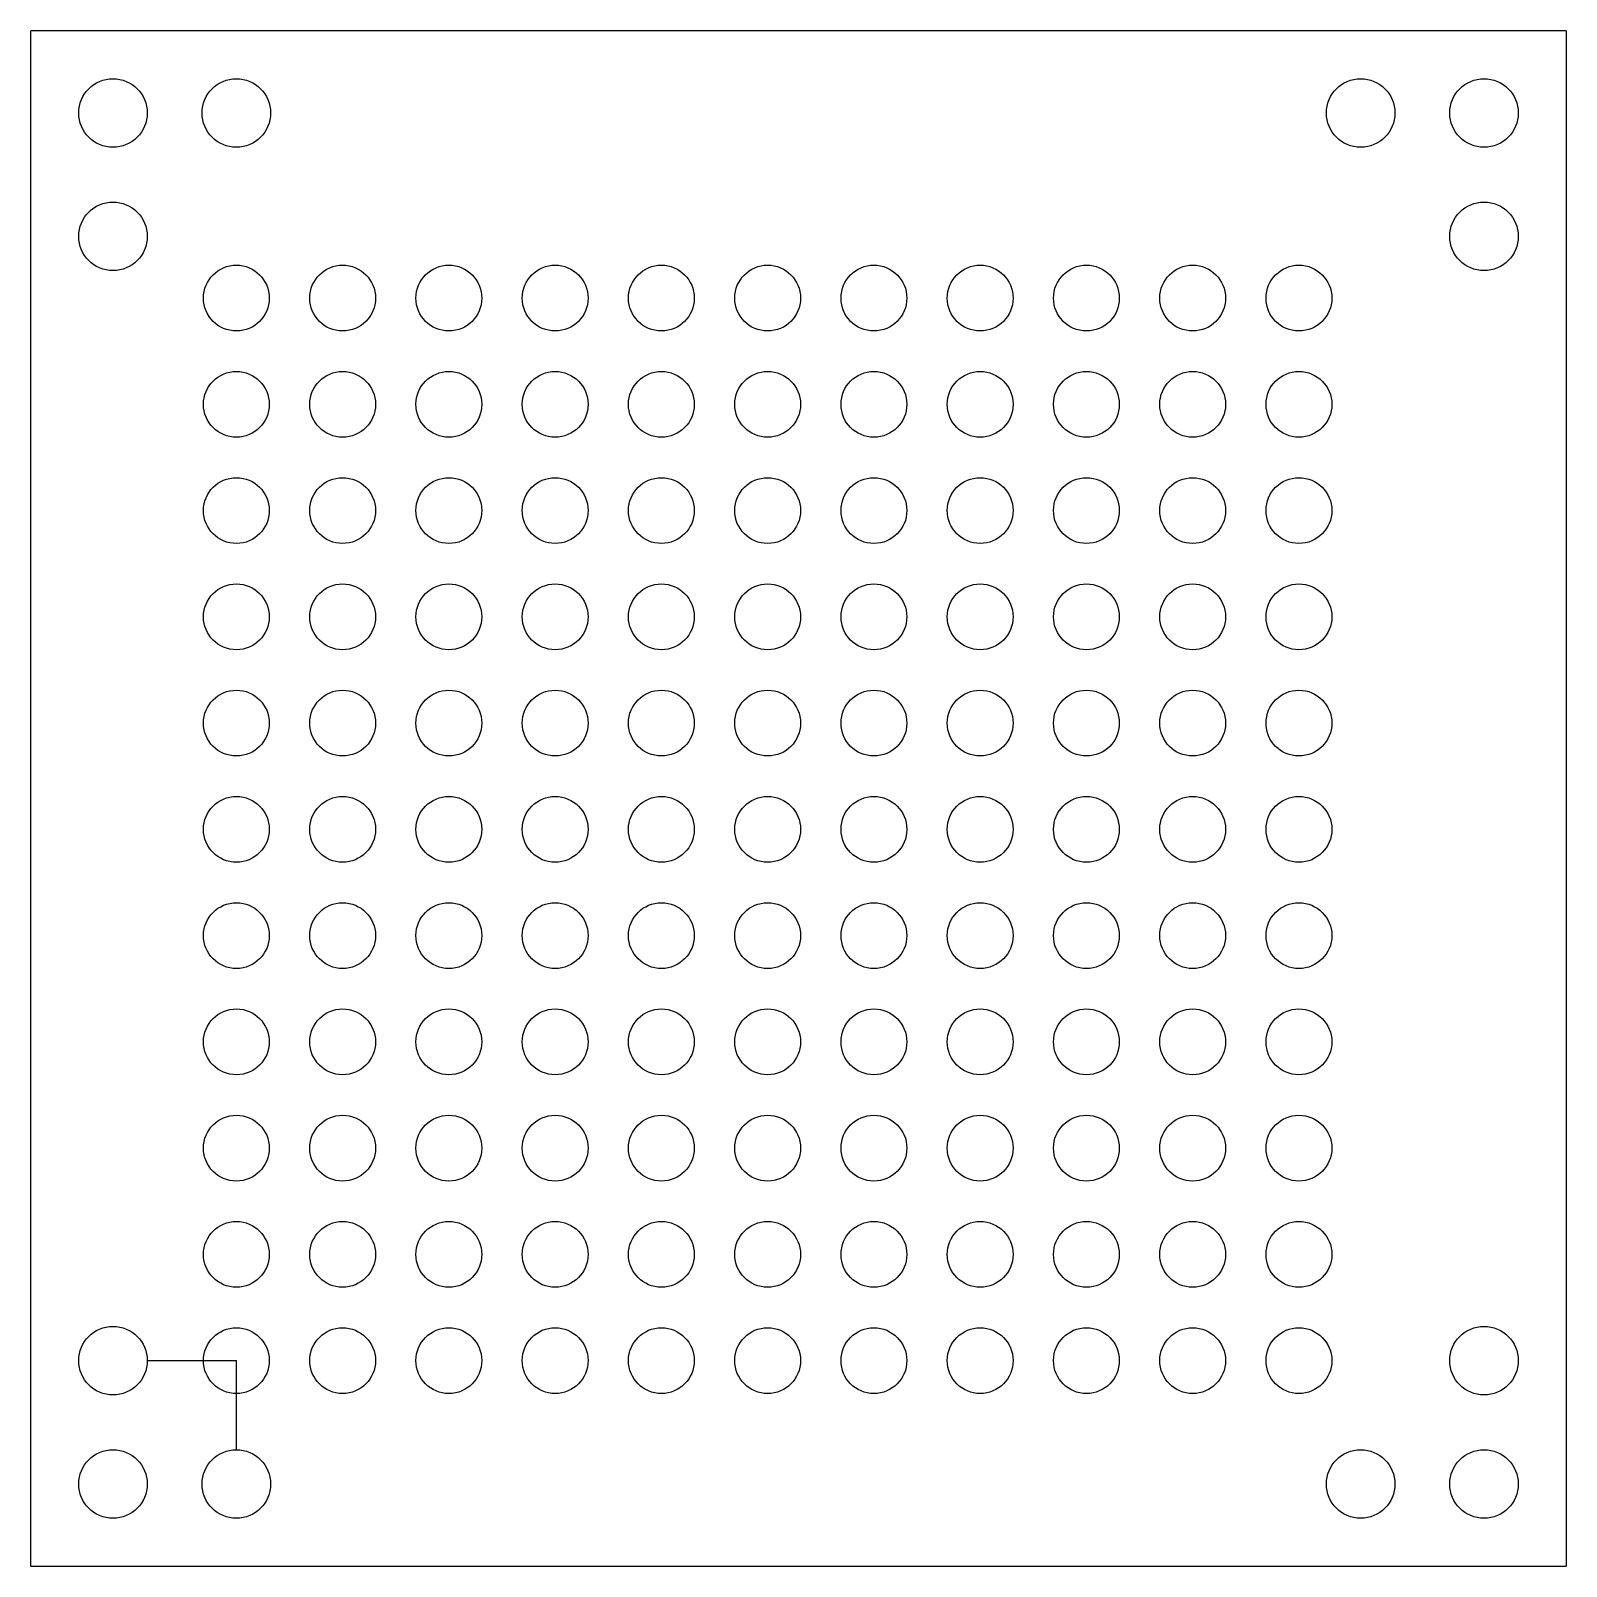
# Model space of a CAD drawing. Header units: millimetres. Extents: x 0 to 112, y 0 to 112.
import ezdxf

# ---------------------------------------------------------------- set-up
doc = ezdxf.new("R2010")
doc.units = ezdxf.units.MM

msp = doc.modelspace()

# ---------------------------------------------------------------- linework, layer by layer
for p, q in [((0, 0), (0, 112)), ((112, 112), (0, 112)), ((112, 112), (112, 0)), ((8.5, 15), (15, 15)), ((15, 8.5), (15, 15)), ((0, 0), (112, 0))]:
    msp.add_line(p, q)
for centre, radius in [((6, 106), 2.5), ((15, 106), 2.5), ((97, 106), 2.5), ((106, 106), 2.5), ((6, 97), 2.5), ((106, 97), 2.5), ((15, 92.5), 2.4), ((22.75, 92.5), 2.4), ((30.5, 92.5), 2.4), ((38.25, 92.5), 2.4), ((46, 92.5), 2.4), ((53.75, 92.5), 2.4), ((61.5, 92.5), 2.4), ((69.25, 92.5), 2.4), ((77, 92.5), 2.4), ((84.75, 92.5), 2.4), ((92.5, 92.5), 2.4), ((15, 84.75), 2.4), ((22.75, 84.75), 2.4), ((30.5, 84.75), 2.4), ((38.25, 84.75), 2.4), ((46, 84.75), 2.4), ((53.75, 84.75), 2.4), ((61.5, 84.75), 2.4), ((69.25, 84.75), 2.4), ((77, 84.75), 2.4), ((84.75, 84.75), 2.4), ((92.5, 84.75), 2.4), ((15, 77), 2.4), ((22.75, 77), 2.4), ((30.5, 77), 2.4), ((38.25, 77), 2.4), ((46, 77), 2.4), ((53.75, 77), 2.4), ((61.5, 77), 2.4), ((69.25, 77), 2.4), ((77, 77), 2.4), ((84.75, 77), 2.4), ((92.5, 77), 2.4), ((15, 69.25), 2.4), ((22.75, 69.25), 2.4), ((30.5, 69.25), 2.4), ((38.25, 69.25), 2.4), ((46, 69.25), 2.4), ((53.75, 69.25), 2.4), ((61.5, 69.25), 2.4), ((69.25, 69.25), 2.4), ((77, 69.25), 2.4), ((84.75, 69.25), 2.4), ((92.5, 69.25), 2.4), ((15, 61.5), 2.4), ((22.75, 61.5), 2.4), ((30.5, 61.5), 2.4), ((38.25, 61.5), 2.4), ((46, 61.5), 2.4), ((53.75, 61.5), 2.4), ((61.5, 61.5), 2.4), ((69.25, 61.5), 2.4), ((77, 61.5), 2.4), ((84.75, 61.5), 2.4), ((92.5, 61.5), 2.4), ((15, 53.75), 2.4), ((22.75, 53.75), 2.4), ((30.5, 53.75), 2.4), ((38.25, 53.75), 2.4), ((46, 53.75), 2.4), ((53.75, 53.75), 2.4), ((61.5, 53.75), 2.4), ((69.25, 53.75), 2.4), ((77, 53.75), 2.4), ((84.75, 53.75), 2.4), ((92.5, 53.75), 2.4), ((15, 46), 2.4), ((22.75, 46), 2.4), ((30.5, 46), 2.4), ((38.25, 46), 2.4), ((46, 46), 2.4), ((53.75, 46), 2.4), ((61.5, 46), 2.4), ((69.25, 46), 2.4), ((77, 46), 2.4), ((84.75, 46), 2.4), ((92.5, 46), 2.4), ((15, 38.25), 2.4), ((22.75, 38.25), 2.4), ((30.5, 38.25), 2.4), ((38.25, 38.25), 2.4), ((46, 38.25), 2.4), ((53.75, 38.25), 2.4), ((61.5, 38.25), 2.4), ((69.25, 38.25), 2.4), ((77, 38.25), 2.4), ((84.75, 38.25), 2.4), ((92.5, 38.25), 2.4), ((15, 30.5), 2.4), ((22.75, 30.5), 2.4), ((30.5, 30.5), 2.4), ((38.25, 30.5), 2.4), ((46, 30.5), 2.4), ((53.75, 30.5), 2.4), ((61.5, 30.5), 2.4), ((69.25, 30.5), 2.4), ((77, 30.5), 2.4), ((84.75, 30.5), 2.4), ((92.5, 30.5), 2.4), ((15, 22.75), 2.4), ((22.75, 22.75), 2.4), ((30.5, 22.75), 2.4), ((38.25, 22.75), 2.4), ((46, 22.75), 2.4), ((53.75, 22.75), 2.4), ((61.5, 22.75), 2.4), ((69.25, 22.75), 2.4), ((77, 22.75), 2.4), ((84.75, 22.75), 2.4), ((92.5, 22.75), 2.4), ((6, 15), 2.5), ((15, 15), 2.4), ((22.75, 15), 2.4), ((30.5, 15), 2.4), ((38.25, 15), 2.4), ((46, 15), 2.4), ((53.75, 15), 2.4), ((61.5, 15), 2.4), ((69.25, 15), 2.4), ((77, 15), 2.4), ((84.75, 15), 2.4), ((92.5, 15), 2.4), ((106, 15), 2.5), ((6, 6), 2.5), ((15, 6), 2.5), ((97, 6), 2.5), ((106, 6), 2.5)]:
    msp.add_circle(centre, radius)

doc.saveas('drawing.dxf')
